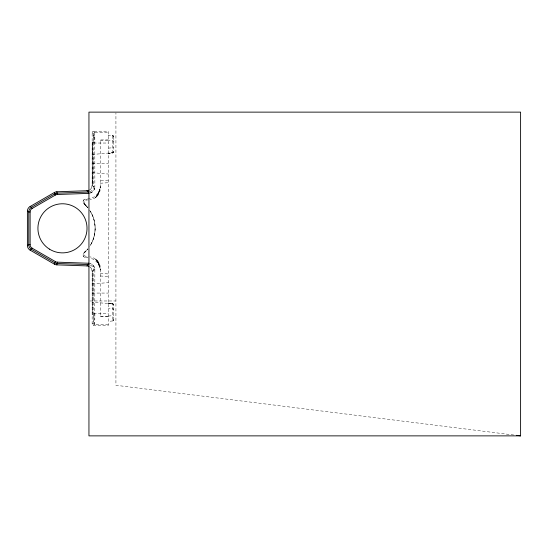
<?xml version="1.0" encoding="UTF-8"?>
<svg xmlns="http://www.w3.org/2000/svg" width="548" height="548" viewBox="0 0 548 548"><rect width="100%" height="100%" fill="white"/><g stroke="black" fill="none" stroke-linecap="round" stroke-linejoin="round"><path stroke-width="0.41" stroke-dasharray="2.74 2.06" d="M93.023 265.253A7.008 7.008 0 0 1 94.859 269.774L94.77 321.107M113.731 310.086L113.731 308.969L108.333 308.517M92.146 154.509L112.498 152.707L113.731 151.467M113.731 142.103L113.731 140.987L108.333 140.624M93.516 314.593L93.516 269.979A5.398 5.398 0 0 0 89.838 264.869M93.516 314.484L93.509 315.771M93.509 315.716L93.496 316.908M93.475 317.991L93.496 316.812M93.482 317.881L93.407 320.58M93.407 320.662L93.386 321.183M93.393 320.964L93.379 321.32M94.729 322.382L94.708 322.779M113.724 319.813L113.642 304.462L112.772 303.654L108.333 303.14L112.539 303.633L112.518 320.97A1.349 1.349 0 0 0 113.731 319.69L112.648 321.012L113.724 319.813L113.635 320.176M93.372 321.381L93.352 321.792M94.694 322.964C95.215 324.745 92.413 326.567 92.146 324.094L92.146 271.301L91.571 268.869L89.81 266.855A5.391 5.391 0 0 1 92.146 271.301L93.516 269.979M93.345 321.902L93.283 322.628M112.511 153.015L112.511 135.657A1.349 1.349 0 0 1 113.731 136.952L113.642 152.18L112.772 152.988L108.333 153.502L112.498 152.7M112.518 303.613L113.731 305.291M94.736 187.978L94.427 189.06M98.496 193.088L99.688 189.69A11.022 10.981 90 0 0 100.243 186.245M88.365 199.917L86.694 199.979L85.666 199.047A2.699 2.692 90 0 0 83.988 203.781A32.592 32.469 90 0 1 87.865 207.781A32.592 32.469 -90 0 0 84.002 203.767A2.699 2.692 -90 0 1 85.666 199.047L87.392 198.979A13.536 13.481 90 0 0 99.688 189.69L97.941 194.198M99.688 189.69L98.715 192.595A85.783 11.782 -89.7 0 1 98.106 193.882L97.606 194.787L97.914 194.252M99.099 191.615L99.668 189.793M94.557 324.375L94.564 324.354A10.796 0.377 89.7 0 0 94.804 322.156M99.03 191.807L98.421 193.245M98.284 193.533L96.441 196.513M98.359 193.376L98.106 193.889A128.581 17.659 -89.7 0 1 97.304 195.273L95.64 197.479A13.481 13.481 0 0 1 89.81 199.794M96.352 196.629L95.64 197.479L97.619 194.759L95.64 197.479A10.837 10.837 0 0 0 100.222 188.567M97.01 195.718L95.64 197.479M86.248 250.689L83.995 252.868A2.699 2.692 -90 0 0 85.666 257.594L87.392 257.663L88.365 256.724M91.879 192.266L90.79 192.855M112.895 320.936L108.333 321.395M108.333 148.131L113.696 147.672M108.853 153.303L108.333 153.351L112.498 152.933A1.349 1.322 0 0 0 113.731 151.618M92.146 284.008L108.333 282.597M108.333 316.025L113.696 315.655M108.333 180.121L100.243 180.669M100.243 183.238L108.333 182.71M108.333 139.898L100.243 139.925L100.243 188.628M108.333 324.395L94.544 324.395A1.349 1.349 0 0 1 93.194 323.046L92.146 324.094A1.349 1.349 0 0 0 93.496 325.444L108.333 325.444L108.333 131.198L93.496 131.198C92.16 131.157 91.502 133.178 93.194 133.596A1.349 1.349 0 0 1 94.544 132.253L108.333 132.246M100.243 140.336L108.333 140.336M93.55 143.035L108.333 143.035M92.146 163.571L108.333 163.571M93.55 186.663L94.866 186.663L94.783 136.089M93.55 269.979L94.866 269.979A6.727 6.727 0 0 0 90.776 263.787L89.742 263.437A6.823 6.823 0 0 1 91.626 264.211L92.886 265.205M92.146 293.07L108.333 293.07M89.79 300.975L115.923 300.975M93.55 313.607L108.333 313.607M100.243 316.306L108.333 316.306M108.333 316.744L100.243 316.723L100.243 268.013A10.837 10.837 0 0 0 95.619 259.197A13.481 13.481 0 0 0 89.81 256.854M100.243 273.404L108.333 273.938M100.243 275.973L108.333 276.521M113.457 136.137L113.731 136.952L112.744 135.657L108.333 135.246L109.723 135.37M92.146 172.641L108.333 174.052M112.498 303.935L92.146 302.133M108.333 303.291L112.498 303.715A1.349 1.322 0 0 1 113.731 305.024M513.812 435.023L115.923 385.285L115.923 112.984M112.498 135.609L113.285 135.959L112.621 135.63M83.995 203.774L84.933 204.63A32.647 32.647 0 0 1 87.666 207.569M84.7 204.418L84.228 203.986L87.522 207.391L84.933 204.63A2.699 2.699 0 0 1 86.694 199.972M89.838 191.779A5.398 5.398 0 0 0 93.516 186.663L92.146 185.347L92.146 132.548A1.349 1.349 0 0 1 93.496 131.198L94.564 132.294L94.736 134.527M84.817 204.52L86.248 205.952M97.914 262.389L95.64 259.163A10.823 10.823 0 0 1 100.195 268.013M97.585 261.828L95.64 259.163L98.421 263.396M97.003 260.91L95.64 259.163L98.174 262.896L99.688 266.951A11.022 10.981 -90 0 1 100.243 270.404M93.824 266.383L94.407 267.547M97.852 262.286L99.688 266.951A13.536 13.481 -90 0 0 90.331 258.101M93.208 133.609L93.379 135.329M113.642 136.466L113.189 135.877L113.724 136.829M98.236 263.013L99.688 266.951M98.441 263.43L98.599 263.787M98.825 264.307L98.715 264.047A85.783 11.782 89.7 0 0 98.106 262.759A128.581 17.659 89.7 0 0 97.304 261.369M99.099 265.026L99.668 266.855M93.345 134.739L93.366 135.13M93.372 135.226L93.407 136.062M93.379 135.39L93.441 137.096M94.742 134.733L94.763 135.274M94.77 135.541L94.79 136.219M93.434 136.911L93.455 137.466M93.448 137.185L93.461 137.849M94.811 137.116L94.804 136.945A10.789 0.343 90 0 1 94.879 143.035M93.468 138.151L93.475 138.658M93.475 138.555L93.489 139.5M93.489 139.404L93.496 140.062M93.496 140.041L93.516 142.706M93.516 142.377L93.516 142.925M93.516 142.816L93.516 186.663M92.146 141.994A21.591 0.754 90 0 1 92.9 163.585A21.591 0.754 90 0 1 92.146 185.176A21.591 0.754 -90 0 0 92.9 163.571A21.591 0.754 -90 0 0 92.146 141.98A21.591 0.754 -90 0 1 92.9 163.585A21.591 0.754 -90 0 1 92.146 185.176M89.667 193.218A6.603 6.603 0 0 0 92.639 191.67L92.975 191.348A6.754 6.754 0 0 0 94.866 186.882L94.866 186.663A6.734 6.734 0 0 1 89.749 193.211M94.879 313.607A10.789 0.343 -90 0 1 94.818 319.696M94.544 132.294A10.796 0.377 -89.7 0 1 94.804 134.486M99.017 265.109A34.25 4.665 89.6 0 1 99.668 267.26M84.002 252.881A32.592 32.469 90 0 0 87.865 248.861A32.592 32.469 -90 0 1 84.002 252.881A2.699 2.692 90 0 0 85.666 257.594L86.694 256.67A2.699 2.699 0 0 1 84.933 252.012A32.647 32.647 0 0 0 87.666 249.073M89.584 210.144A32.647 32.647 0 0 1 89.584 246.497M99.668 189.389A34.25 4.665 -89.6 0 1 99.017 191.533M100.222 187.437L100.216 187.848L100.243 186.957L100.222 187.437M92.146 185.347L91.571 187.772L89.81 189.793A5.391 5.391 0 0 0 92.146 185.347M84.933 252.012L84.228 252.655L84.933 252.012M100.243 269.685L100.216 268.794L100.243 269.685M92.9 293.07A21.591 0.754 -90 0 0 92.146 271.493A21.591 0.754 -90 0 1 92.9 293.07A21.591 0.754 -90 0 1 92.146 314.662A21.591 0.754 90 0 0 92.9 293.07M90.276 245.449A32.592 32.469 90 0 0 90.276 211.199A32.592 32.469 -90 0 1 90.276 245.449"/><path stroke-width="0.82" d="M88.982 193.355A6.727 6.727 0 0 1 88.358 193.403L57.314 194.485A4.035 4.035 0 0 0 55.43 195.026L32.14 208.473A4.042 4.042 0 0 0 30.113 211.973L30.113 244.668A4.042 4.042 0 0 0 32.133 248.176L55.43 261.615A4.035 4.035 0 0 0 57.314 262.163L56.876 264.862A5.398 5.398 0 0 1 54.368 264.143L30.099 250.128A5.391 5.391 0 0 1 27.4 245.456L27.4 211.186A5.391 5.391 0 0 1 30.099 206.514L54.368 192.506A5.398 5.398 0 0 1 56.876 191.786L86.947 190.731A5.391 5.391 0 0 0 88.879 190.3M57.314 262.156L88.358 263.239L88.31 264.554L86.947 265.91L56.876 264.862M54.368 264.143L54.759 262.787L31.462 249.34A5.398 5.398 0 0 1 28.77 244.668L28.77 211.973A5.398 5.398 0 0 1 31.462 207.308L54.759 193.855A5.398 5.398 0 0 1 57.266 193.143L88.31 192.053A5.398 5.398 0 0 0 88.975 191.992M31.483 249.306L32.14 248.169M54.773 262.759L55.43 261.615M27.4 245.456L28.77 244.668L30.113 244.668M30.099 250.128L31.462 249.34M30.113 211.973L28.804 211.973L27.4 211.186M520.6 435.872L88.947 435.872L88.947 112.128L520.6 112.128L520.6 435.872L516.36 435.338M30.099 206.514L31.462 207.308M86.947 190.731L88.31 192.053L88.358 193.403M54.773 193.889L55.43 195.026M31.483 207.336L32.14 208.473M56.876 191.786L57.314 194.485M54.368 192.506L54.759 193.855M88.358 263.246A6.734 6.734 0 0 1 89.057 263.3M88.975 264.657A5.398 5.398 0 0 0 88.31 264.588L57.266 263.506A5.398 5.398 0 0 1 54.759 262.787M86.947 265.91A5.391 5.391 0 0 1 88.879 266.342M49.43 249.121A24.55 24.55 0 0 0 87.009 229.222A24.55 24.55 0 0 0 50.985 206.623A24.55 24.55 0 0 0 49.43 249.121"/></g></svg>
